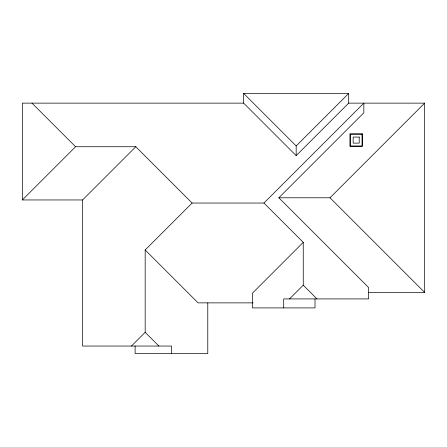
<?xml version="1.0" encoding="UTF-8"?>
<svg xmlns="http://www.w3.org/2000/svg" width="447" height="447" viewBox="0 0 447 447"><rect width="100%" height="100%" fill="white"/><g stroke="black" fill="none" stroke-linecap="round" stroke-linejoin="round"><path stroke-width="0.67" d="M135.799 146.728L82.572 199.954L22.35 199.954L75.577 146.728L135.799 146.728L192.109 203.039L263.948 203.039L363.847 103.134L363.847 112.767L278.827 197.786L368.635 287.594L368.635 298.914L283.711 298.914L283.711 307.905M131.44 346.045L145.174 332.317L145.174 249.974L192.109 203.039M296.177 155.645L296.177 145.951L348.688 93.44L348.688 103.134L296.177 155.645L243.671 103.134L22.35 103.134L22.35 199.954M278.827 197.786L329.998 197.786L424.65 103.134L348.688 103.134M263.948 203.039L303.25 242.341L252.41 293.187L252.41 307.905L315.012 307.905L315.012 298.909M289.516 298.914L303.25 285.18L303.25 242.341M243.671 103.134L243.671 93.44L348.688 93.44M368.63 292.444L424.65 292.444L424.65 103.134M253.108 302.876L198.082 302.876L145.174 249.974M243.671 93.44L296.177 145.951M329.998 197.786L424.65 292.444M303.25 285.18L316.984 298.914M31.983 103.134L75.577 146.728M145.174 332.317L158.908 346.045M207.777 302.893L207.777 353.56L135.106 353.56L135.106 346.006M171.441 353.56L171.441 346.045L82.572 346.045L82.572 199.954M362.444 133.832L349.928 133.832L349.928 146.353L362.444 146.353L362.444 133.832M362.042 134.234L350.331 134.234L350.331 145.951L362.042 145.951L362.042 134.234M359.215 137.061L353.158 137.061L353.158 143.124L359.215 143.124L359.215 137.061"/></g></svg>
